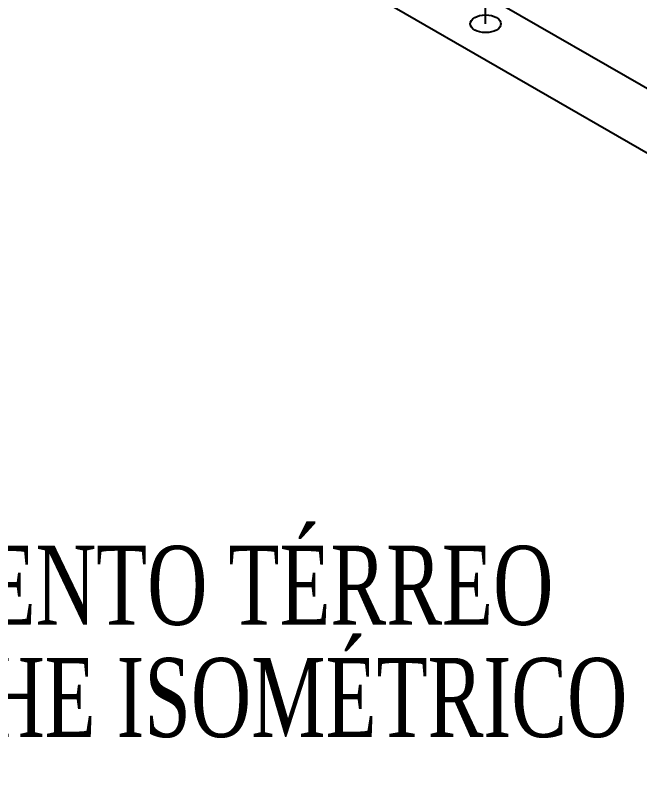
# Model space of a CAD drawing. Header units: millimetres. Extents: x 474.7 to 528.3, y 13.1 to 23.5.
# Drawn here: x 480.968 to 482.152, y 13.143 to 14.605 of the extents above; entities that cross this region are included whole.
import ezdxf

# ---------------------------------------------------------------- set-up
doc = ezdxf.new("R2010")
doc.units = ezdxf.units.MM
doc.header["$LTSCALE"] = 2.5
doc.linetypes.add('HIDDEN2', pattern=[0.1875, 0.125, -0.0625])
for name, color, linetype in [('EIXO', 253, 'Continuous'), ('I-AGUA FRIA', 5, 'Continuous'), ('I-ARQ', 8, 'Continuous'), ('I-NORMO_INST', 4, 'Continuous')]:
    doc.layers.add(name, color=color, linetype=linetype)
doc.styles.add('ROMANS', font='romans', dxfattribs={"oblique": 15})
doc.styles.add('TITULO', font='times.ttf')

# ---------------------------------------------------------------- blocks, each defined once
blk = doc.blocks.new('*U13')
at = {"color": 8, "extrusion": (0, 0.816497, 0.57735)}
blk.add_circle((0.0012, -4.2567, -3.0103), 0.0291, dxfattribs=at)
at = {"layer": 'EIXO', "linetype": 'HIDDEN2'}
blk.add_line((-0.0012, -0.0003, -2.9653), (0, 0.964), dxfattribs=at)
blk = doc.blocks.new('TITOLO HS1')
at = {"color": 253, "style": 'ROMANS', "width": 0.7}
blk.add_text('ESCALA :', height=0.002, dxfattribs=at).set_placement((-0.00005, -0.000011))
at = {"style": 'TITULO', "width": 0.7}
blk.add_attdef('LNOME', (0.000057, 0.002997), '', height=0.006, dxfattribs=at)
at = {"color": 253, "style": 'ROMANS', "width": 0.7}
blk.add_attdef('LESC', (0.01163, -0.000028), '', height=0.002, dxfattribs=at)
blk = doc.blocks.new('*U60')
at = {"style": 'TITULO', "width": 0.7}
blk.add_attdef('LNOME', (0.000057, 0.002997), '', height=0.006, dxfattribs=at)

msp = doc.modelspace()

# ---------------------------------------------------------------- linework, layer by layer
at = {"layer": 'I-ARQ', "extrusion": (0, 0.816497, 0.57735)}
for p, q in [((483.311, 13.805, 12.3842), (479.1072, 16.232, 8.9518)), ((483.2049, 13.7437, 12.4708), (479.0012, 16.1708, 9.0384))]:
    msp.add_line(p, q, dxfattribs=at)

# ---------------------------------------------------------------- block references
at = {"layer": 'I-AGUA FRIA'}
msp.add_blockref('*U13', (481.8612, 14.5895, 12.6007), dxfattribs=at)
at = {"layer": 'I-NORMO_INST'}
ref = msp.add_blockref('*U60', (480.397, 13.3736), dxfattribs=dict(at, xscale=25, yscale=25, zscale=25))
ref.add_attrib('LNOME', 'PAVIMENTO TÉRREO', (480.3984, 13.4485), dxfattribs={"layer": '0', "height": 0.15, "style": 'TITULO', "width": 0.7})
ref.add_attrib('LESC', '.', (480.6877, 13.3729), dxfattribs={"layer": '0', "color": 253, "height": 0.05, "style": 'ROMANS', "width": 0.7})
at = {"layer": 'I-NORMO_INST', "xscale": 25.00000000000002, "yscale": 25.00000000000002, "zscale": 25.00000000000002}
msp.add_blockref('TITOLO HS1', (480.3876, 13.1607), dxfattribs=at).add_auto_attribs({'LNOME': 'DETALHE ISOMÉTRICO - 01', 'LESC': '1/25'})

doc.saveas('drawing.dxf')
